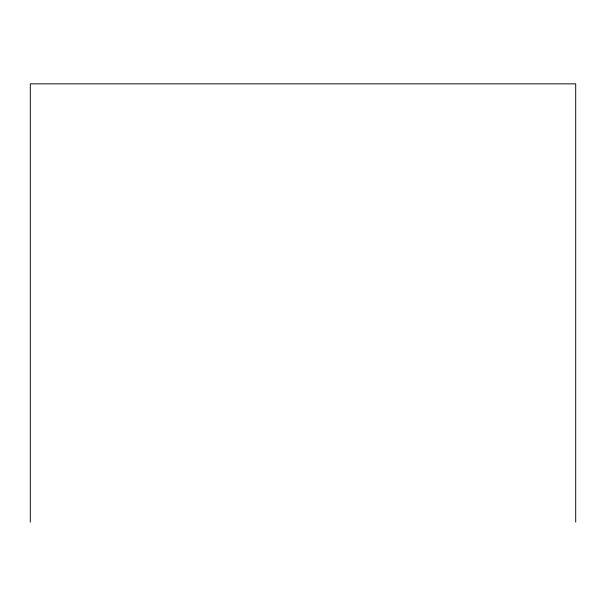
<?xml version="1.0" encoding="UTF-8"?>
<svg xmlns="http://www.w3.org/2000/svg" width="606" height="606" viewBox="0 0 606 606"><rect width="100%" height="100%" fill="white"/><g stroke="black" fill="none" stroke-linecap="round" stroke-linejoin="round"><path stroke-width="0.91" d="M575.7 522.152L575.7 83.848L30.3 83.848L30.3 522.152"/></g></svg>
